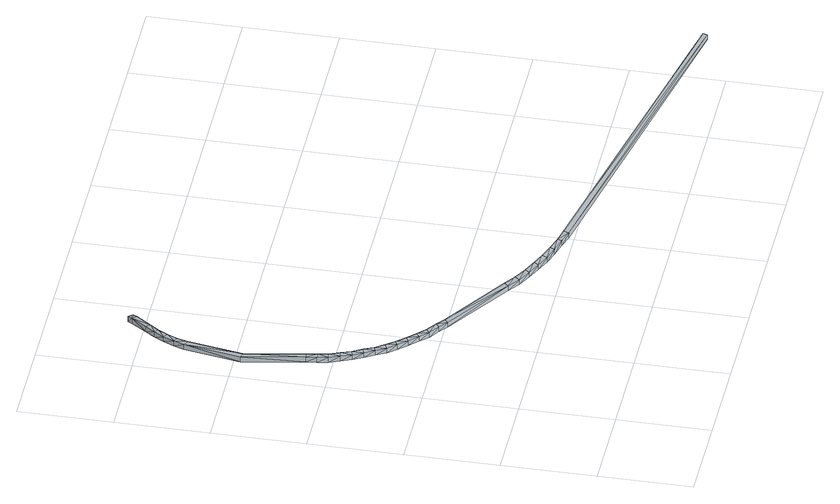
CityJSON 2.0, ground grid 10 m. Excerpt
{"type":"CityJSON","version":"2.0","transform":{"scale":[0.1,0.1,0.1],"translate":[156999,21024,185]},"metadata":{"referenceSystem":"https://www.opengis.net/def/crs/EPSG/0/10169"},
"CityObjects":{
"object1":{"type":"GenericCityObject","attributes":{"name":"雨水管路","year":2013},"geometry":[{"type":"MultiSurface","lod":"2","boundaries":[[[0,1,2]],[[0,3,1]],[[4,5,6]],[[4,7,5]],[[8,5,0]],[[5,7,0]],[[2,8,0]],[[9,3,6]],[[3,4,6]],[[1,3,9]],[[3,0,10]],[[0,11,10]],[[7,12,13]],[[7,4,12]],[[13,14,15]],[[13,12,14]],[[15,16,17]],[[15,14,16]],[[17,18,19]],[[17,16,18]],[[19,20,21]],[[19,18,20]],[[21,22,23]],[[21,20,22]],[[23,24,25]],[[23,22,24]],[[25,26,27]],[[25,24,26]],[[27,28,29]],[[27,26,28]],[[29,30,31]],[[29,28,30]],[[31,32,33]],[[31,30,32]],[[33,34,35]],[[33,32,34]],[[35,36,37]],[[35,34,36]],[[37,38,39]],[[37,36,38]],[[39,40,41]],[[39,38,40]],[[41,42,43]],[[41,40,42]],[[43,44,45]],[[43,42,44]],[[45,46,47]],[[45,44,46]],[[47,48,49]],[[47,46,48]],[[49,50,51]],[[49,48,50]],[[51,52,53]],[[51,50,52]],[[52,54,53]],[[54,55,53]],[[55,56,57]],[[55,54,56]],[[57,58,59]],[[57,56,58]],[[59,60,61]],[[59,58,60]],[[61,62,63]],[[61,60,62]],[[63,64,65]],[[63,62,64]],[[65,66,67]],[[65,64,66]],[[68,69,66]],[[69,67,66]],[[69,70,71]],[[69,68,70]],[[72,73,70]],[[73,71,70]],[[73,74,75]],[[73,72,74]],[[75,76,77]],[[75,74,76]],[[77,78,79]],[[77,76,78]],[[79,80,81]],[[79,78,80]],[[81,82,83]],[[81,80,82]],[[83,84,85]],[[83,82,84]],[[85,86,87]],[[85,84,86]],[[86,88,87]],[[88,89,87]],[[89,90,91]],[[89,88,90]],[[91,92,93]],[[91,90,92]],[[93,94,95]],[[93,92,94]],[[95,96,97]],[[95,94,96]],[[97,98,99]],[[97,96,98]],[[99,100,101]],[[99,98,100]],[[101,102,103]],[[101,100,102]],[[103,104,105]],[[103,102,104]],[[105,106,107]],[[105,104,106]],[[107,108,109]],[[107,106,108]],[[109,110,111]],[[109,108,110]],[[111,112,113]],[[111,110,112]],[[113,114,115]],[[113,112,114]],[[116,117,114]],[[117,115,114]],[[118,119,116]],[[119,117,116]],[[119,120,121]],[[119,118,120]],[[121,122,123]],[[121,120,122]],[[123,124,125]],[[123,122,124]],[[125,10,11]],[[125,124,10]],[[0,13,11]],[[11,13,125]],[[125,15,123]],[[123,17,121]],[[121,21,119]],[[119,23,117]],[[117,23,115]],[[115,27,113]],[[113,27,111]],[[111,29,109]],[[109,31,107]],[[107,33,105]],[[105,35,103]],[[103,37,101]],[[101,39,99]],[[99,41,97]],[[97,43,95]],[[95,45,93]],[[93,49,91]],[[91,49,89]],[[89,51,87]],[[87,55,85]],[[85,57,83]],[[83,59,81]],[[81,61,79]],[[79,63,77]],[[77,65,75]],[[75,65,73]],[[73,67,71]],[[71,67,69]],[[73,65,67]],[[77,63,65]],[[79,61,63]],[[81,59,61]],[[83,57,59]],[[85,55,57]],[[87,53,55]],[[87,51,53]],[[89,49,51]],[[49,93,47]],[[93,45,47]],[[95,43,45]],[[97,41,43]],[[99,39,41]],[[101,37,39]],[[103,35,37]],[[105,33,35]],[[107,31,33]],[[109,29,31]],[[111,27,29]],[[115,25,27]],[[115,23,25]],[[119,21,23]],[[121,19,21]],[[121,17,19]],[[123,15,17]],[[125,13,15]],[[0,7,13]],[[10,12,3]],[[124,12,10]],[[122,14,124]],[[120,16,122]],[[118,20,120]],[[116,22,118]],[[114,22,116]],[[112,26,114]],[[110,26,112]],[[108,28,110]],[[106,30,108]],[[104,32,106]],[[102,34,104]],[[100,36,102]],[[98,38,100]],[[96,40,98]],[[94,42,96]],[[92,44,94]],[[90,48,92]],[[88,48,90]],[[86,50,88]],[[84,54,86]],[[82,56,84]],[[80,58,82]],[[78,60,80]],[[76,62,78]],[[74,64,76]],[[72,64,74]],[[70,66,72]],[[68,66,70]],[[66,64,72]],[[64,62,76]],[[62,60,78]],[[60,58,80]],[[58,56,82]],[[56,54,84]],[[54,52,86]],[[52,50,86]],[[50,48,88]],[[48,46,92]],[[46,44,92]],[[44,42,94]],[[42,40,96]],[[40,38,98]],[[38,36,100]],[[36,34,102]],[[34,32,104]],[[32,30,106]],[[30,28,108]],[[28,26,110]],[[26,24,114]],[[24,22,114]],[[22,20,118]],[[20,18,120]],[[18,16,120]],[[16,14,122]],[[14,12,124]],[[12,4,3]],[[1,9,8]],[[8,2,1]],[[9,6,8]],[[6,5,8]]]}]}
},
"vertices":[
[72,514,12],[76,519,5],[76,519,11],[72,514,6],[77,510,6],[80,514,11],[80,514,5],[77,510,12],[80,515,11],[80,515,5],[57,497,9],[57,497,15],[61,493,9],[61,493,15],[52,483,10],[52,483,16],[44,472,12],[44,472,18],[36,460,14],[36,460,20],[30,448,16],[30,448,22],[10,388,23],[10,388,29],[10,321,32],[10,321,38],[10,310,33],[10,310,39],[11,299,34],[11,299,40],[13,287,36],[13,287,42],[16,276,37],[16,276,43],[19,265,39],[19,265,45],[23,254,40],[23,254,46],[28,244,41],[28,244,47],[33,234,43],[33,234,49],[40,224,44],[40,224,50],[46,215,46],[46,215,52],[54,206,47],[54,206,53],[62,198,49],[62,198,55],[70,190,50],[70,190,56],[130,140,60],[130,140,66],[141,131,61],[141,131,67],[152,123,63],[152,123,69],[164,116,65],[164,116,71],[176,110,66],[176,110,72],[189,104,68],[189,104,74],[201,99,70],[201,99,76],[215,95,71],[215,95,77],[525,10,111],[525,10,117],[523,5,111],[523,5,117],[213,89,71],[213,89,77],[200,94,70],[200,94,76],[186,99,68],[186,99,74],[174,104,66],[174,104,72],[161,111,65],[161,111,71],[149,118,63],[149,118,69],[137,126,61],[137,126,67],[126,135,60],[126,135,66],[66,186,50],[66,186,56],[58,194,49],[58,194,55],[49,202,47],[49,202,53],[42,211,46],[42,211,52],[35,221,44],[35,221,50],[28,231,43],[28,231,49],[22,241,41],[22,241,47],[18,252,40],[18,252,46],[13,263,39],[13,263,45],[10,274,37],[10,274,43],[7,286,36],[7,286,42],[5,298,34],[5,298,40],[4,310,33],[4,310,39],[4,321,32],[4,321,38],[4,389,23],[4,389,29],[24,451,16],[24,451,22],[31,463,14],[31,463,20],[39,475,12],[39,475,18],[48,486,10],[48,486,16]
]}
